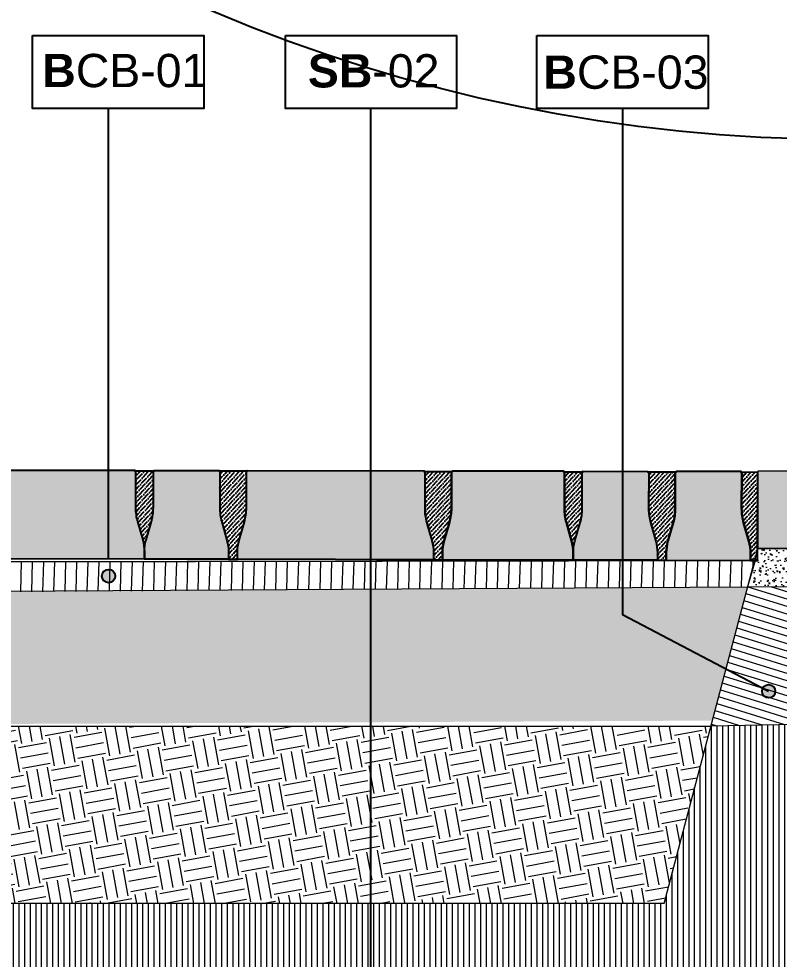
# Model space of a CAD drawing. Header units: metres. Extents: x -325 to 301, y -147 to 149.
# Drawn here: x 67.203 to 68.061, y 74.22 to 75.28 of the extents above; entities that cross this region are included whole.
import ezdxf

# ---------------------------------------------------------------- set-up
doc = ezdxf.new("R2010")
doc.units = ezdxf.units.M
doc.layers.add('-aux', color=50, linetype='Continuous', plot=False)
doc.layers.add('-AUX-QAD', color=5, linetype='Continuous', plot=False)
for name, color, linetype, true_color in [('0-TX-1_25', 7, 'Continuous', 0x3f4f7f), ('3-TR-paviment fort', 7, 'Continuous', 0xd1d1d1), ('EIT_3 TR sorra', 7, 'Continuous', 0xd8ceb0)]:
    doc.layers.add(name, color=color, linetype=linetype, true_color=true_color)
for name, color, linetype, lineweight, true_color in [('03-TR-Paviment_05_Open Joint Precast Pavements', 7, 'Continuous', 5, 0xb3b3b3), ('3-TR D formigó', 7, 'Continuous', 5, 0x666666), ('3-TR sorra granitica', 7, 'Continuous', 0, 0xf2dac9), ('3-TR tot_u', 7, 'Continuous', 5, 0x787878)]:
    doc.layers.add(name, color=color, linetype=linetype, lineweight=lineweight, true_color=true_color)
for name, color, linetype, lineweight in [('1-CM', 7, 'Continuous', 0), ('3-TR Seleccionat', 44, 'Continuous', 0), ('3-TR Tot-u', 37, 'Continuous', 0)]:
    doc.layers.add(name, color=color, linetype=linetype, lineweight=lineweight)
for name, color, linetype in [('1-L- kodolé', 7, 'Continuous'), ('A-KEYPLAN_HATCH', 7, 'Continuous'), ('A_TEXT_2', 7, 'Continuous')]:
    doc.layers.add(name, color=color, linetype=linetype)
doc.styles.get("Standard").update_dxf_attribs({"font": 'arial.ttf'})
pattern_1 = [(47.08631675725205, (44.44305555482329, -26.31216009327197), (0.001567263753126339, 0.00669846715915207), [0.008532812500000079, -0.001706562500000016, 0, -0.001706562500000016])]

# ---------------------------------------------------------------- blocks, each defined once
blk = doc.blocks.new('hatch keyplan 2')
at = {"layer": 'A-KEYPLAN_HATCH'}
blk.add_lwpolyline([(0, 0.005476596624248486), (0.012874798693294, 0.005476596623793739), (0.012874798693294, -2.273736754432321e-13), (0, 0)], close=True, dxfattribs=at)
blk = doc.blocks.new('hatch keyplan')
at = {"layer": 'A-KEYPLAN_HATCH'}
blk.add_blockref('hatch keyplan 2', (1.430579833341536, 0.8521467901477053), dxfattribs=at)
blk = doc.blocks.new('SB-02')
at = {"layer": 'A-KEYPLAN_HATCH'}
blk.add_blockref('hatch keyplan', (-1.430579833341138, -0.8521467901475916), dxfattribs=at)
at = {"layer": 'A_TEXT_2', "insert": (-0.0007977306930945227, 0.004083503112326525), "char_height": 0.0025, "attachment_point": 1}
blk.add_mtext_dynamic_manual_height_columns('\\pi0.00249;{\\fArial|b1|i0|c0|p34;SB}-02', width=0.01456192034901793, gutter_width=0.015, heights=[0], dxfattribs=at)
blk = doc.blocks.new('B-CB01')
at = {"layer": 'A-KEYPLAN_HATCH'}
blk.add_blockref('hatch keyplan', (-1.430579833341536, -0.8521467901477052), dxfattribs=at)
at = {"layer": 'A_TEXT_2', "insert": (-0.0007977308478921419, 0.004105509799023688), "char_height": 0.0025, "attachment_point": 1}
blk.add_mtext_dynamic_manual_height_columns('\\pi0.00152;{\\fArial|b1|i0|c0|p34;B}CB-01', width=0.01456192034901793, gutter_width=0.015, heights=[0], dxfattribs=at)
blk = doc.blocks.new('POINT')
at = {"layer": '0-TX-1_25'}
h = blk.add_hatch(dxfattribs=at)
h.set_pattern_fill('ANGLE', color=256)
h.set_pattern_definition([(0, (-83.74681484067048, -12.72584030761209), (0, 6.985), [5.08, -1.905]), (90, (-83.74681484067048, -12.72584030761209), (-6.985, 4.277078946022131e-16), [5.08, -1.905])])
edge = h.paths.add_edge_path()
edge.add_arc((0, 0), 0.0075, 0, 360)
h = blk.add_hatch(color=256, dxfattribs=at)
h.dxf.hatch_style = 1
edge = h.paths.add_edge_path()
edge.add_arc((0, 0), 0.0075, 0, 360)
blk.add_circle((0, 0), 0.0075, dxfattribs=at)
blk = doc.blocks.new('B-CB03')
at = {"layer": 'A-KEYPLAN_HATCH'}
blk.add_blockref('hatch keyplan', (-1.430579833438594, -0.8521467901477053), dxfattribs=at)
at = {"layer": 'A_TEXT_2', "insert": (-0.0007977309449526127, 0.00398371515799123), "char_height": 0.0025, "attachment_point": 1}
blk.add_mtext_dynamic_manual_height_columns('\\pi0.00128;{\\fArial|b1|i0|c0|p34;B}CB-03', width=0.01456192034901793, gutter_width=0.015, heights=[0], dxfattribs=at)

msp = doc.modelspace()

# ---------------------------------------------------------------- hatches: boundary and pattern name
at = {"layer": '03-TR-Paviment_05_Open Joint Precast Pavements'}
h = msp.add_hatch(color=256, dxfattribs=at)
h.dxf.hatch_style = 1
edge = h.paths.add_edge_path()
edge.add_line((67.17730031469448, 74.67144920229572), (67.17731811699379, 74.6796449617819))
edge.add_arc((67.22573556204948, 74.67953979876093), 0.04841755926295548, 163.8765342453197, 179.8755533717095, ccw=False)
edge.add_line((67.17922248336488, 74.69298574819791), (67.18521415795607, 74.71371251783822))
edge.add_arc((67.13031732125845, 74.72958203842315), 0.05714459172135983, 343.8765307421583, 359.8755498684399)
edge.add_line((67.18746177817964, 74.72945791677883), (67.18755110576194, 74.7705830940285))
edge.add_line((67.18755110576194, 74.7705830940285), (67.18834830902132, 74.77058136290604))
edge.add_line((67.18834830902132, 74.77058136290604), (67.188350142416, 74.77142543672507))
edge.add_line((67.188350142416, 74.77142543672507), (67.33417566968888, 74.77110869361775))
edge.add_line((67.33417566968888, 74.77110869361775), (67.33417383535685, 74.77026461700677))
edge.add_line((67.33417383535685, 74.77026461700677), (67.33497103909099, 74.77026289007425))
edge.add_line((67.33497103909099, 74.77026289007425), (67.33488171150161, 74.72913770956497))
edge.add_arc((67.39202616534406, 74.72901358883672), 0.05714458864063664, 179.8755507802308, 195.8745699065123)
edge.add_line((67.33706091081991, 74.71338269615578), (67.3429624880134, 74.69263008878137))
edge.add_arc((67.29639144426284, 74.67938632299062), 0.0484175531015024, -0.12444982783301839, 15.874569298557617, ccw=False)
edge.add_line((67.34480888315122, 74.67928115727928), (67.3447910817873, 74.67108539965372))
edge.add_line((67.3447910817873, 74.67108539965372), (67.17730031469448, 74.67144920229572))
h = msp.add_hatch(color=256, dxfattribs=at)
h.dxf.hatch_style = 1
edge = h.paths.add_edge_path()
edge.add_line((67.3447910817873, 74.67108539965372), (67.34480888222292, 74.6792811586783))
edge.add_arc((67.39322633128087, 74.67917599114384), 0.0484175632750094, 163.8765289145139, 179.8755480409013, ccw=False)
edge.add_line((67.34671324999304, 74.69262194602258), (67.35270492504988, 74.71334871566188))
edge.add_arc((67.29780809308465, 74.72921823388127), 0.05714458651817764, 343.8765317029591, 359.8755508292398)
edge.add_line((67.35495254480476, 74.72909411320651), (67.35504187238708, 74.77021929045618))
edge.add_line((67.35504187238708, 74.77021929045618), (67.35583907564747, 74.77021755979939))
edge.add_line((67.35583907564747, 74.77021755979939), (67.35584090811082, 74.77106163362043))
edge.add_line((67.35584090811082, 74.77106163362043), (67.42913853011396, 74.77090242589134))
edge.add_line((67.42913853011396, 74.77090242589134), (67.42913669671425, 74.770058349744))
edge.add_line((67.42913669671425, 74.770058349744), (67.42993390091405, 74.77005662281044))
edge.add_line((67.42993390091405, 74.77005662281044), (67.42984457285903, 74.72893144230217))
edge.add_arc((67.48698902622858, 74.72880731826137), 0.05714458817493825, 179.8755474578943, 195.874566584177)
edge.add_line((67.43202377124601, 74.71317642889501), (67.43792534890616, 74.69242382198524))
edge.add_arc((67.39135430681299, 74.6791800564237), 0.04841755144463129, -0.1244495522449256, 15.874569574143209, ccw=False)
edge.add_line((67.439771744045, 74.67907489094884), (67.43975394128104, 74.67087913192933))
edge.add_line((67.43975394128104, 74.67087913192933), (67.3447910817873, 74.67108539965372))
h = msp.add_hatch(color=256, dxfattribs=at)
h.dxf.hatch_style = 1
edge = h.paths.add_edge_path()
edge.add_line((67.44975391933062, 74.6708574111912), (67.44977172023295, 74.67905317068042))
edge.add_arc((67.49818916408978, 74.67894800411561), 0.04841755807179952, 163.8765300485912, 179.8755491749814, ccw=False)
edge.add_line((67.45167608753435, 74.69239395662873), (67.45766776212555, 74.71312072626903))
edge.add_arc((67.40277092400798, 74.72899024874665), 0.05714459361107404, 343.8765293144697, 359.8755484407535)
edge.add_line((67.4599153828158, 74.72886612567432), (67.46000470993243, 74.76999130292499))
edge.add_line((67.46000470993243, 74.76999130292499), (67.46080191319082, 74.76998957133686))
edge.add_line((67.46080191319082, 74.76998957133686), (67.46080374658548, 74.77083364515589))
edge.add_line((67.46080374658548, 74.77083364515589), (67.66037472511714, 74.7704001622394))
edge.add_line((67.66037472511714, 74.7704001622394), (67.66037289171943, 74.76955608702339))
edge.add_line((67.66037289171943, 74.76955608702339), (67.66117009545158, 74.76955435915954))
edge.add_line((67.66117009545158, 74.76955435915954), (67.66108076786423, 74.72842917958158))
edge.add_arc((67.71822522430998, 74.72830505341162), 0.05714459125573691, 179.8755453297959, 195.874564456076)
edge.add_line((67.66325996578352, 74.7126741652441), (67.66916154344368, 74.69192155833436))
edge.add_arc((67.62259049969313, 74.67867779254357), 0.04841755310150039, -0.12444982778248459, 15.874569298610709, ccw=False)
edge.add_line((67.67100793858151, 74.67857262683226), (67.67099013674888, 74.67037686781073))
edge.add_line((67.67099013674888, 74.67037686781073), (67.44975391933062, 74.6708574111912))
h = msp.add_hatch(color=256, dxfattribs=at)
h.dxf.hatch_style = 1
edge = h.paths.add_edge_path()
edge.add_line((67.82855180671837, 74.67003462961958), (67.82856960855199, 74.6782303891068))
edge.add_arc((67.78015216942728, 74.6783355531618), 0.04841755333422991, 359.8755521328367, 375.874571259227)
edge.add_line((67.8267232129485, 74.69157932060988), (67.82082163574694, 74.71233192425898))
edge.add_arc((67.87578689593076, 74.7279628126558), 0.05714459291262091, 179.8755450963951, 195.8745642226774, ccw=False)
edge.add_line((67.81864243782864, 74.72808693906215), (67.8187317658756, 74.76921211584514))
edge.add_line((67.8187317658756, 74.76921211584514), (67.81793456028993, 74.76921384790398))
edge.add_line((67.81793456028993, 74.76921384790398), (67.81793639415328, 74.77005792311897))
edge.add_line((67.81793639415328, 74.77005792311897), (67.69211081926134, 74.77033122801775))
edge.add_line((67.69211081926134, 74.77033122801775), (67.69210898725659, 74.76948715093607))
edge.add_line((67.69210898725659, 74.76948715093607), (67.691311783077, 74.76948888718283))
edge.add_line((67.691311783077, 74.76948888718283), (67.69122245595531, 74.72836370760383))
edge.add_arc((67.6340780018902, 74.72848783302123), 0.05714458887347704, 343.87652695288097, 359.87554607916474, ccw=False)
edge.add_line((67.68897483480242, 74.71261830959656), (67.68298316160114, 74.69189153669362))
edge.add_arc((67.72949623602752, 74.67844558110443), 0.04841755688073997, 163.8765258519806, 179.8755449783711)
edge.add_line((67.68107879336944, 74.67855075121297), (67.68106099200145, 74.67035499172476))
edge.add_line((67.68106099200145, 74.67035499172476), (67.82855180671837, 74.67003462961958))
h = msp.add_hatch(color=256, dxfattribs=at)
h.dxf.hatch_style = 1
edge = h.paths.add_edge_path()
edge.add_line((67.82855180671532, 74.67003462822261), (67.82856960855199, 74.6782303891068))
edge.add_arc((67.87698705406612, 74.67812522277114), 0.04841755972859618, 163.8765303240189, 179.8755494504094, ccw=False)
edge.add_line((67.83047397585443, 74.69157117552078), (67.83646564951225, 74.71229794423178))
edge.add_arc((67.78156881281454, 74.7281674648168), 0.05714459172146937, 343.8765307420862, 359.8755498683689)
edge.add_line((67.83871326973585, 74.72804334317242), (67.8388025977848, 74.76916852088672))
edge.add_line((67.8388025977848, 74.76916852088672), (67.83959980057753, 74.7691667892996))
edge.add_line((67.83959980057753, 74.7691667892996), (67.83960163443786, 74.77001086311762))
edge.add_line((67.83960163443786, 74.77001086311762), (67.9128992555107, 74.7698516558562))
edge.add_line((67.9128992555107, 74.7698516558562), (67.91289742211299, 74.76900758064019))
edge.add_line((67.91289742211299, 74.76900758064019), (67.91369462537745, 74.76900585184602))
edge.add_line((67.91369462537745, 74.76900585184602), (67.9136052987204, 74.72788067180038))
edge.add_arc((67.97074974901393, 74.72775654988868), 0.05714458509429615, 179.8755495859221, 195.8745687122041)
edge.add_line((67.91578449757506, 74.7121256593235), (67.92168607523521, 74.69137305241375))
edge.add_arc((67.87511502982747, 74.67812928639373), 0.04841755475820158, -0.1244501032701919, 15.874569023117374, ccw=False)
edge.add_line((67.92353247037204, 74.67802412044603), (67.92351466760809, 74.6698283614265))
edge.add_line((67.92351466760809, 74.6698283614265), (67.82855180671532, 74.67003462822261))
h = msp.add_hatch(color=256, dxfattribs=at)
h.dxf.hatch_style = 1
edge = h.paths.add_edge_path()
edge.add_line((68.02847750515343, 74.6696003738953), (68.02849530745881, 74.67779613617544))
edge.add_arc((67.98007786549435, 74.6779013040159), 0.04841755618220056, 359.8755476605558, 375.8745667869454)
edge.add_line((68.02664891278867, 74.69114506860784), (68.02074733418708, 74.71189767086301))
edge.add_arc((68.07571259036857, 74.72752856377315), 0.05714459029746376, 179.87555054673, 195.8745696730118, ccw=False)
edge.add_line((68.0185681348698, 74.72765268473788), (68.01865746198642, 74.76877786198854))
edge.add_line((68.01865746198642, 74.76877786198854), (68.01786025779876, 74.76877959451001))
edge.add_line((68.01786025779876, 74.76877959451001), (68.01786209212673, 74.76962366925834))
edge.add_line((68.01786209212673, 74.76962366925834), (67.94456446965694, 74.76978287652278))
edge.add_line((67.94456446965694, 74.76978287652278), (67.94456263811985, 74.76893880037142))
edge.add_line((67.94456263811985, 74.76893880037142), (67.9437654344039, 74.76894053568583))
edge.add_line((67.9437654344039, 74.76894053568583), (67.94367610774685, 74.72781535564017))
edge.add_arc((67.88653165391098, 74.7279394794003), 0.05714458864064251, 343.87652861403444, 359.87554774031616, ccw=False)
edge.add_line((67.94142848705962, 74.7120699576319), (67.93543681246238, 74.69134318519762))
edge.add_arc((67.9819498880708, 74.67789723788975), 0.04841755571649954, 163.8765356548112, 179.8755547812011)
edge.add_line((67.93353244655897, 74.67800239971194), (67.93351464472634, 74.6698066406904))
edge.add_line((67.93351464472634, 74.6698066406904), (68.02847750515343, 74.6696003738953))
at = {"layer": '3-TR D formigó'}
h = msp.add_hatch(dxfattribs=at)
h.set_pattern_fill('_USER', color=256, scale=0.007999999999999998, angle=47.25962936686291, pattern_type=0)
h.set_pattern_definition([(342.8061000028131, (135.3002659846211, 74.68285626137622), (0.002364850756240115, 0.007642478714442754), [])])
h.paths.add_polyline_path([(68.34797586515299, 74.64011874366498), (68.02530650490708, 74.639811238945), (67.98384060807497, 74.48291283540196), (68.387404997052, 74.49087273155195)])
at = {"layer": '3-TR Seleccionat'}
h = msp.add_hatch(dxfattribs=at)
h.set_pattern_fill('ANSI31', color=256, scale=0.002, angle=225, style=0)
h.set_pattern_definition([(270, (441144.3122524929, -650762.1963149854), (-0.00635, -1.734723475976807e-18), [])])
h.paths.add_polyline_path([(66.77126353608502, 73.80089109693135), (69.65128148649208, 73.80089109693135), (69.64729709449479, 74.51591160538051), (67.98381335999352, 74.48276254746567), (67.9309457153988, 74.28287826444087), (66.77104389136232, 74.28269663085862)])
at = {"layer": '3-TR sorra granitica'}
h = msp.add_hatch(dxfattribs=at)
h.set_pattern_fill('LINE', color=256, scale=0.09999999999999998, angle=52.72158337429795, style=0)
h.set_pattern_definition([(88.36805561304612, (96.4505889347569, 282.1001281411966), (-0.01249492990494964, 0.0003559868963814099), [])])
h.paths.add_polyline_path([(66.77103777576338, 74.66702289216971), (66.77103777576338, 74.63121404751988), (68.02524432396473, 74.6395936531195), (68.03382628930952, 74.66962397983391)])
at = {"layer": '3-TR Tot-u'}
h = msp.add_hatch(dxfattribs=at)
h.set_pattern_fill('EARTH', color=256, scale=0.005, angle=-79.67847873881027)
h.set_pattern_definition([(280.3215212611898, (-0.9619544787788437, 20.64328232323838), (0.03692491896528266, -0.02554751180462218), [0.03175, -0.03175]), (280.3215212611898, (-0.9502408980094881, 20.64541558708101), (0.03692491896528266, -0.02554751180462218), [0.03175, -0.03175]), (280.3215212611898, (-0.9385273172401334, 20.64754885092363), (0.03692491896528266, -0.02554751180462218), [0.03175, -0.03175]), (10.32152126118974, (-0.9339117023694623, 20.64435541194806), (0.02554751180462218, 0.03692491896528266), [0.03175, -0.03175]), (10.32152126118974, (-0.9317784385268464, 20.6326418311787), (0.02554751180462218, 0.03692491896528266), [0.03175, -0.03175]), (10.32152126118974, (-0.9296451746842163, 20.62092825040934), (0.02554751180462218, 0.03692491896528266), [0.03175, -0.03175])])
h.paths.add_polyline_path([(67.93096080804447, 74.28269663006165), (67.98381599217826, 74.48276254760893), (66.77103777576338, 74.48269662998314), (66.77104389136232, 74.28269663085862)])
at = {"layer": '3-TR tot_u'}
h = msp.add_hatch(dxfattribs=at)
h.set_pattern_fill('AR-CONC', color=256, scale=9e-05, angle=90.26641431039367)
h.set_pattern_definition([(140.2664143103937, (4.250728919184326, -8.068931520230194), (0.001358261347982061, 0.01640311316296629), [0.0017145, -0.0188595]), (85.26641431039367, (4.250728919184326, -8.068931520230194), (-0.01718018148039424, -0.003251827319955159), [0.0013716, -0.0150876525753]), (190.7178590103937, (4.250842107323853, -8.067564598522221), (-0.01582191943130427, 0.01315128580300938), [0.001457100792, -0.016028122014]), (136.4506143103937, (4.246156968609166, -8.068952779070694), (0.003670327151181657, 0.02441444385953116), [0.00257175, -0.02828925]), (186.9019719203937, (4.24646282675403, -8.066918243900506), (-0.02236745963156911, 0.02126259792724011), [0.0021856520826, -0.0240422047344]), (81.45056548039366, (4.246156968609166, -8.068952779070694), (-0.02236745963047776, 0.02126259792845786), [0.0020573970363, -0.0226313758728]), (111.2664143103937, (4.247289326832706, -8.066661489072988), (0.009140320580882877, 0.01368794375791834), [0.0017145, -0.0188595]), (56.2664143103937, (4.247289326832706, -8.066661489072988), (-0.01660260073058194, 0.005485043237329697), [0.0013716, -0.0150876]), (161.7178593103937, (4.248051020219046, -8.06552082709366), (-0.007462280235117282, 0.01917298696442482), [0.001457100791999999, -0.01602809438399998]), (127.7664143103937, (4.250728919184326, -8.068931520230194), (-0.007611163754578943, 0.0002425866008496274), [0, -0.01490472, 0, -0.0153162, 0, -0.01514475]), (97.76641431039367, (4.250728919184326, -8.068931520230194), (-0.009044117031634472, 0.005971780936707849), [0, -0.00873252, 0, -0.01456182, 0, -0.005772150000000001]), (57.76641431039366, (4.250752622791483, -8.074029245121498), (0.0004588392826058817, 0.01220541901602734), [0, -0.005715, 0, -0.0178308, 0, -0.0236601]), (47.76641431039366, (4.250763252211732, -8.076315220409077), (-0.002350348719380294, 0.0133208416991804), [0, -0.0074295, 0, -0.01184148, 0, -0.0168021])])
h.paths.add_polyline_path([(68.35253808090863, 74.64011874366498), (68.33668180518191, 74.68289147669532), (68.03667653750651, 74.68286869473023), (68.02717319498132, 74.64634322906052), (68.02530650490708, 74.639811238945)])
h = msp.add_hatch(dxfattribs=at)
h.set_pattern_fill('AR-CONC', color=256, scale=0.0002499999999999997, angle=92.9928143935928)
h.set_pattern_definition([(142.9928143935928, (269989.1826218755, -738418.9991489024), (0.00160133854976033, 0.04569209416202706), [0.004762499999999995, -0.05238749999999995]), (87.99281439359284, (269989.1826218755, -738418.9991489024), (-0.04723904418761809, -0.01129264178091974), [0.003809999999999996, -0.04191014604249996]), (193.4442590935928, (269989.1827553202, -738418.9953412401), (-0.04563770368725484, 0.03439945236275431), [0.004047502199999992, -0.04452256114999992]), (139.1770143935928, (269989.1699391972, -738418.9998119784), (0.00695793884922797, 0.0682260934048176), [0.007143749999999992, -0.07858124999999991]), (189.6283720035927, (269989.1705190189, -738418.994126476), (-0.06487092434638955, 0.05604051034146583), [0.006071255784999993, -0.06678390203999993]), (84.17696556359282, (269989.1699391972, -738418.9998119784), (-0.06487092434352237, 0.05604051034498883), [0.005714991767499994, -0.06286493297999993]), (113.9928143935928, (269989.1727783288, -738418.9933048702), (0.02355245547627941, 0.03918673552424966), [0.004762499999999994, -0.05238749999999994]), (58.99281439359278, (269989.1727783288, -738418.9933048702), (-0.04679086962607495, 0.01302528763197387), [0.003809999999999996, -0.04190999999999995]), (164.4442593935928, (269989.1747410334, -738418.9900393089), (-0.02323841438272714, 0.05221202305941412), [0.004047502199999996, -0.04452248439999995]), (130.4928143935928, (269989.1826218755, -738418.9991489024), (-0.02115024290892982, -0.0003325720948346777), [0, -0.04140199999999996, 0, -0.04254499999999996, 0, -0.04206874999999995]), (100.4928143935928, (269989.1826218755, -738418.9991489024), (-0.02588315998721204, 0.01537450676871891), [0, -0.02425699999999997, 0, -0.04044949999999996, 0, -0.01603374999999999]), (60.4928143935928, (269989.1833612054, -738419.0132900887), (-0.0003395878614522781, 0.03392619092123889), [0, -0.01587499999999998, 0, -0.04952999999999995, 0, -0.06572249999999992]), (50.49281439359279, (269989.1836927434, -738419.019631428), (-0.008281435526141462, 0.03664990282591291), [0, -0.02063749999999996, 0, -0.03289299999999993, 0, -0.04667249999999992])])
h.paths.add_polyline_path([(67.98545202820705, 74.48895522396806), (68.02529729602965, 74.63977638176904), (66.77103777576338, 74.63269662998314), (66.77103777576338, 74.48316847024239)])
at = {"layer": '3-TR-paviment fort'}
h = msp.add_hatch(color=256, dxfattribs=at)
h.dxf.hatch_style = 1
h.paths.add_polyline_path([(68.03668180468878, 74.77011855805586), (68.03668180468875, 74.6828686953791), (68.33668216616816, 74.68290565242366), (68.3366818046888, 74.77011855805586)])
at = {"layer": 'EIT_3 TR sorra'}
h = msp.add_hatch(dxfattribs=at)
h.set_pattern_fill('ANSI36', color=256, scale=0.00107500000000001, angle=2.086316757252052, style=0, double=1)
h.set_pattern_definition(pattern_1)
edge = h.paths.add_edge_path()
edge.add_line((67.34479107092966, 74.67108190162146), (67.34480887462493, 74.67927766063895))
edge.add_arc((67.39322631682532, 74.67917249384479), 0.04841755641585595, 163.8765297732082, 179.8755488993202, ccw=False)
edge.add_line((67.34671324192533, 74.6926184461216), (67.35270491512762, 74.71334521949024))
edge.add_arc((67.29780808103301, 74.72921473463353), 0.05714458770954547, 343.8765352587883, 359.8755543850081)
edge.add_line((67.35495253395219, 74.72909061750256), (67.35504182061395, 74.77021929056858))
edge.add_line((67.35504182061395, 74.77021929056858), (67.33497103909099, 74.77026289007425))
edge.add_line((67.33497103909099, 74.77026289007425), (67.33488170390359, 74.72913421152562))
edge.add_arc((67.39202615774599, 74.72901009079735), 0.05714458864057986, 179.8755507802022, 195.8745699065142)
edge.add_line((67.3370609032219, 74.71337919811641), (67.34296247995479, 74.69262659307134))
edge.add_arc((67.2963914399768, 74.67938282442445), 0.04841755025405461, -0.12444535555027869, 15.874573770664824, ccw=False)
edge.add_line((67.34480887602595, 74.67927766249856), (67.34479107232359, 74.67108190022145))
h = msp.add_hatch(dxfattribs=at)
h.set_pattern_fill('ANSI36', color=256, scale=0.00107500000000001, angle=2.086316757252052, style=0, double=1)
h.set_pattern_definition(pattern_1)
edge = h.paths.add_edge_path()
edge.add_line((67.43975393461434, 74.67087563388796), (67.44975390893865, 74.67085391315793))
edge.add_line((67.44975390893865, 74.67085391315793), (67.44977171216826, 74.67904967217643))
edge.add_arc((67.49818915225283, 74.67894450846755), 0.04841755429334805, 163.8765334187765, 179.8755525448897, ccw=False)
edge.add_line((67.45167607853634, 74.69239045719543), (67.45766775267094, 74.71311723102771))
edge.add_arc((67.40277092070545, 74.72898674924718), 0.0571445865184607, 343.8765317029522, 359.8755508291692)
edge.add_line((67.45991537242584, 74.72886262857236), (67.46000470713825, 74.76999130293106))
edge.add_line((67.46000470713825, 74.76999130293106), (67.42993390091405, 74.77005662281044))
edge.add_line((67.42993390091405, 74.77005662281044), (67.42984456572665, 74.72892794426183))
edge.add_arc((67.48698902240871, 74.72880381974817), 0.05714459148845095, 179.8755469909923, 195.8745661173051)
edge.add_line((67.43202376411162, 74.71317292992333), (67.43792534130915, 74.69242032441159))
edge.add_arc((67.39135430418719, 74.67917655953768), 0.04841754647491625, -0.12444872562940645, 15.874570400580296, ccw=False)
edge.add_line((67.43977173645102, 74.67907139477214), (67.43975393461434, 74.67087563388796))
edge.add_line((67.43975393461434, 74.67087563388796), (67.44975390893865, 74.67085391315793))
h = msp.add_hatch(dxfattribs=at)
h.set_pattern_fill('ANSI36', color=256, scale=0.00107500000000001, angle=2.086316757252052, style=0, double=1)
h.set_pattern_definition(pattern_1)
edge = h.paths.add_edge_path()
edge.add_line((67.67106100777005, 74.67037322326806), (67.68106098302668, 74.67035150300165))
edge.add_line((67.68106098302668, 74.67035150300165), (67.68107878532396, 74.67854726155653))
edge.add_arc((67.72949622420984, 74.6784420943039), 0.04841755310234827, 163.876529222152, 179.8755483482625, ccw=False)
edge.add_line((67.68298315262234, 74.69188804610788), (67.68897482675796, 74.71261482040578))
edge.add_arc((67.63407799455595, 74.72848433696899), 0.05714458628571175, 343.8765333641295, 359.8755524903494)
edge.add_line((67.69122244604719, 74.72836021795146), (67.691311783077, 74.76948888718283))
edge.add_line((67.691311783077, 74.76948888718283), (67.66124090131585, 74.76955420569452))
edge.add_line((67.66124090131585, 74.76955420569452), (67.66115163934802, 74.72842553364093))
edge.add_arc((67.71829609484669, 74.72830141267619), 0.05714459029736468, 179.8755505467155, 195.8745696730253)
edge.add_line((67.6633308386653, 74.71267051976606), (67.66923241539516, 74.69191791332399))
edge.add_arc((67.62266137518789, 74.67867414633433), 0.0484175500212832, -0.12444731608570692, 15.874571810131613, ccw=False)
edge.add_line((67.67107881100067, 74.67856898275221), (67.67106100777005, 74.67037322326806))
edge.add_line((67.67106100777005, 74.67037322326806), (67.68106098302668, 74.67035150300165))
h = msp.add_hatch(dxfattribs=at)
h.set_pattern_fill('ANSI36', color=256, scale=0.00107500000000001, angle=2.086316757252052, style=0, double=1)
h.set_pattern_definition(pattern_1)
edge = h.paths.add_edge_path()
edge.add_line((67.8285517977264, 74.67003113298027), (67.82856960049035, 74.67822689199977))
edge.add_arc((67.87698703868855, 74.67812172971898), 0.0484175524038734, 163.8765351038834, 179.8755542299948, ccw=False)
edge.add_line((67.83047396639175, 74.69156767655416), (67.83646564005868, 74.71229444945611))
edge.add_arc((67.7815688050171, 74.72816396980468), 0.05714459006481423, 343.8765305087022, 359.8755496349186)
edge.add_line((67.83871326028125, 74.72803984793106), (67.83880259431669, 74.76916852089424))
edge.add_line((67.83880259431669, 74.76916852089424), (67.81873178850329, 74.76921211579597))
edge.add_line((67.81873178850329, 74.76921211579597), (67.81864242976903, 74.72808344288644))
edge.add_arc((67.8757868881073, 74.72795931813633), 0.05714459314517892, 179.8755467575199, 195.8745658838319)
edge.add_line((67.82082162815297, 74.7123284280823), (67.8267232062798, 74.69157582163722))
edge.add_arc((67.78015217058584, 74.67833205864983), 0.0484175445853462, -0.12445041071117657, 15.874568715503074, ccw=False)
edge.add_line((67.82856960095701, 74.67822689246442), (67.82855179819104, 74.6700311325136))
h = msp.add_hatch(dxfattribs=at)
h.set_pattern_fill('ANSI36', color=256, scale=0.00107500000000001, angle=2.086316757252052, style=0, double=1)
h.set_pattern_definition(pattern_1)
edge = h.paths.add_edge_path()
edge.add_line((67.9235146590757, 74.6698248619922), (67.93351463339798, 74.66980314033086))
edge.add_line((67.93351463339798, 74.66980314033086), (67.93353243662962, 74.67799890028067))
edge.add_arc((67.98194987837152, 74.67789373680102), 0.04841755595017296, 163.8765336943035, 179.8755528204186, ccw=False)
edge.add_line((67.93543680299871, 74.69133968576534), (67.94142847619796, 74.71206645773698))
edge.add_arc((67.8865316411563, 74.72793597808558), 0.05714459006490404, 343.8765305086986, 359.8755496349189)
edge.add_line((67.94367609642053, 74.72781185621196), (67.9437654344039, 74.76894053568583))
edge.add_line((67.9437654344039, 74.76894053568583), (67.91369462537745, 74.76900585184602))
edge.add_line((67.91369462537745, 74.76900585184602), (67.91360528972035, 74.72787717143576))
edge.add_arc((67.97074974829515, 74.7277530483419), 0.05714459337810629, 179.8755484186597, 195.8745675449711)
edge.add_line((67.91578448856995, 74.71212215663058), (67.92168606623517, 74.69136955204915))
edge.add_arc((67.8751150257987, 74.67812578671678), 0.0484175497884143, -0.1244492766551275, 15.874569849561112, ccw=False)
edge.add_line((67.92353246137502, 74.6780206214784), (67.9235146590757, 74.6698248619922))
edge.add_line((67.9235146590757, 74.6698248619922), (67.93351463339798, 74.66980314033086))
h = msp.add_hatch(dxfattribs=at)
h.set_pattern_fill('ANSI36', color=256, scale=0.00107500000000001, angle=2.086316757252052, style=0, double=1)
h.set_pattern_definition(pattern_1)
edge = h.paths.add_edge_path()
edge.add_line((68.02847749755138, 74.66959687399333), (68.03644177782539, 74.66957957541638))
edge.add_line((68.03644177782539, 74.66957957541638), (68.03668180468878, 74.76900585184603))
edge.add_line((68.03668180468878, 74.76900585184603), (68.01865751096555, 74.76877786188209))
edge.add_line((68.01865751096555, 74.76877786188209), (68.01856812819702, 74.72764918390253))
edge.add_arc((68.07571257872686, 74.7275250636471), 0.05714458532701042, 179.8755512470759, 195.8745703733883)
edge.add_line((68.02074732751734, 74.71189417142465), (68.02664890517852, 74.69114156498058))
edge.add_arc((67.98007786639923, 74.67789779987743), 0.04841754813174434, -0.12444900115042401, 15.87457012506161, ccw=False)
edge.add_line((68.02849530031938, 74.67779263487546), (68.02847749755138, 74.66959687399333))
edge.add_line((68.02847749755138, 74.66959687399333), (68.03644177782539, 74.66957957541638))

# ---------------------------------------------------------------- linework, layer by layer
at = {"layer": '-aux'}
for points in [[(67.34479107232359, 74.67108190022145), (67.34479107092966, 74.67108190162146), (67.34480887462493, 74.67927766063895, -0.06992251114754273), (67.34671324192533, 74.6926184461216), (67.35270491512762, 74.71334521949024, 0.06992251114800961), (67.35495253395219, 74.72909061750256), (67.35504182061395, 74.77021929056858), (67.33497103909099, 74.77026289007425), (67.33488170390359, 74.72913421152562, 0.0699225111484148), (67.3370609032219, 74.71337919811641), (67.34296247995479, 74.69262659307134, -0.06992251114798485), (67.34480887602595, 74.67927766249856), (67.34479107232359, 74.67108190022145), (67.34479107092966, 74.67108190162146)], [(67.43975393461434, 74.67087563388796), (67.44975390893865, 74.67085391315793), (67.44977171216826, 74.67904967217643, -0.06992251114754273), (67.45167607853634, 74.69239045719543), (67.45766775267094, 74.71311723102771, 0.06992251114800961), (67.45991537242584, 74.72886262857236), (67.46000470713825, 74.76999130293106), (67.42993390091405, 74.77005662281044), (67.42984456572665, 74.72892794426183, 0.0699225111484148), (67.43202376411162, 74.71317292992333), (67.43792534130915, 74.69242032441159, -0.06992251114798485), (67.43977173645102, 74.67907139477214), (67.43975393461434, 74.67087563388796), (67.44975390893865, 74.67085391315793)], [(67.67106100777005, 74.67037322326806), (67.68106098302668, 74.67035150300165), (67.68107878532396, 74.67854726155653, -0.06992251114754273), (67.68298315262234, 74.69188804610788), (67.68897482675796, 74.71261482040578, 0.06992251114800961), (67.69122244604719, 74.72836021795146), (67.691311783077, 74.76948888718283), (67.66124090131585, 74.76955420569452), (67.66115163934802, 74.72842553364093, 0.0699225111484148), (67.6633308386653, 74.71267051976606), (67.66923241539516, 74.69191791332399, -0.06992251114798485), (67.67107881100067, 74.67856898275221), (67.67106100777005, 74.67037322326806), (67.68106098302668, 74.67035150300165)], [(67.82855179819104, 74.6700311325136), (67.8285517977264, 74.67003113298027), (67.82856960049035, 74.67822689199977, -0.06992251114754273), (67.83047396639175, 74.69156767655416), (67.83646564005868, 74.71229444945611, 0.06992251114800961), (67.83871326028125, 74.72803984793106), (67.83880259431669, 74.76916852089424), (67.81873178850329, 74.76921211579597), (67.81864242976903, 74.72808344288644, 0.0699225111484148), (67.82082162815297, 74.7123284280823), (67.8267232062798, 74.69157582163722, -0.06992251114798485), (67.82856960095701, 74.67822689246442), (67.82855179819104, 74.6700311325136), (67.8285517977264, 74.67003113298027)], [(67.9235146590757, 74.6698248619922), (67.93351463339798, 74.66980314033086), (67.93353243662962, 74.67799890028067, -0.06992251114754273), (67.93543680299871, 74.69133968576534), (67.94142847619796, 74.71206645773698, 0.06992251114800961), (67.94367609642053, 74.72781185621196), (67.9437654344039, 74.76894053568583), (67.91369462537745, 74.76900585184602), (67.91360528972035, 74.72787717143576, 0.0699225111484148), (67.91578448856995, 74.71212215663058), (67.92168606623517, 74.69136955204915, -0.06992251114798485), (67.92353246137502, 74.6780206214784), (67.9235146590757, 74.6698248619922), (67.93351463339798, 74.66980314033086)], [(68.02847749755138, 74.66959687399333), (68.03644177782539, 74.66957957541638), (68.03668180468878, 74.76900585184603), (68.01865751096555, 74.76877786188209), (68.01856812819702, 74.72764918390253, 0.0699225111484148), (68.02074732751734, 74.71189417142465), (68.02664890517852, 74.69114156498058, -0.06992251114798485), (68.02849530031938, 74.67779263487546), (68.02847749755138, 74.66959687399333), (68.03644177782539, 74.66957957541638)]]:
    msp.add_lwpolyline(points, format="xyb", dxfattribs=at)
at = {"layer": '-AUX-QAD'}
for centre, radius in [((68.13375237947446, 76.96502982953834), 1.820887697150468), ((68.13375237947446, 74.57011855805584), 1.820887697150468), ((68.13375237947446, 74.57011855805584), 1.644287805263133)]:
    msp.add_circle(centre, radius, dxfattribs=at)
at = {"layer": '0-TX-1_25'}
for points in [[(67.3044913240168, 74.67095108327987), (67.3044913240168, 75.17899910048448)], [(67.60042344172382, 74.14935875125127), (67.60042344172382, 75.17899910048448)], [(67.88422697448817, 75.17899910048453), (67.88422697448817, 74.60841829043432), (68.04904564397168, 74.52199014289772)]]:
    msp.add_lwpolyline(points, dxfattribs=at)
at = {"layer": '1-CM'}
for p, q in [((68.03372157649248, 74.66962328246639), (66.77103777576338, 74.66702289216971)), ((66.77102962287631, 74.63269662976158), (68.02524432396473, 74.6395936531195)), ((66.77103777576338, 74.48269662998314), (67.9838159921785, 74.48276254760873))]:
    msp.add_line(p, q, dxfattribs=at)
for points in [[(68.3366818046888, 74.77011855805586), (68.03668180468878, 74.77011855805586)], [(68.03668180468878, 74.77011855805586), (68.03668180468875, 74.6828686953791), (68.33668216616816, 74.68290565242366), (68.3366818046888, 74.77011855805586)], [(67.93100467864343, 74.28286268778561), (68.03667653750651, 74.68286869473023)], [(68.03668180468878, 74.6828686953791), (68.02530650490708, 74.639811238945), (68.34797586515299, 74.64011874366498)], [(68.34797586515299, 74.64011874366498), (68.33668180518191, 74.68289147669532), (68.03667653750651, 74.68286869473023)], [(66.77103777576338, 74.66702289216971), (68.03382628930952, 74.66962397983391), (68.02524432396474, 74.6395936531195)], [(67.98384060807497, 74.48286569125793), (68.387404997052, 74.49087273155195)], [(67.9309457153988, 74.28287826444087), (66.77103777576338, 74.28269662998314)]]:
    msp.add_lwpolyline(points, dxfattribs=at)
at = {"layer": '1-L- kodolé'}
for points in [[(67.17730031469448, 74.67144920229572), (67.17731811699379, 74.6796449617819, -0.06992251114875708), (67.17922248336488, 74.69298574819791), (67.18521415795607, 74.71371251783822, 0.0699225111482901), (67.18746177817964, 74.72945791677883), (67.18755110576194, 74.7705830940285), (67.18834830902132, 74.77058136290604), (67.188350142416, 74.77142543672507), (67.33417566968888, 74.77110869361775), (67.33417383535685, 74.77026461700677), (67.33497103909099, 74.77026289007425), (67.33488171150161, 74.72913770956497, 0.0699225111482901), (67.33706091081991, 74.71338269615578), (67.3429624880134, 74.69263008878137, -0.06992251114875708), (67.34480888315122, 74.67928115727928), (67.3447910817873, 74.67108539965372)], [(67.3447910817873, 74.67108539965372), (67.34480888222292, 74.6792811586783, -0.06992251114875708), (67.34671324999304, 74.69262194602258), (67.35270492504988, 74.71334871566188, 0.0699225111482901), (67.35495254480476, 74.72909411320651), (67.35504187238708, 74.77021929045618), (67.35583907564747, 74.77021755979939), (67.35584090811082, 74.77106163362043), (67.42913853011396, 74.77090242589134), (67.42913669671425, 74.770058349744), (67.42993390091405, 74.77005662281044), (67.42984457285903, 74.72893144230217, 0.0699225111482901), (67.43202377124601, 74.71317642889501), (67.43792534890616, 74.69242382198524, -0.06992251114875708), (67.439771744045, 74.67907489094884), (67.43975394128104, 74.67087913192933)], [(67.44975391933062, 74.6708574111912), (67.44977172023295, 74.67905317068042, -0.06992251114875708), (67.45167608753435, 74.69239395662873), (67.45766776212555, 74.71312072626903, 0.0699225111482901), (67.4599153828158, 74.72886612567432), (67.46000470993243, 74.76999130292499), (67.46080191319082, 74.76998957133686), (67.46080374658548, 74.77083364515589), (67.66037472511714, 74.7704001622394), (67.66037289171943, 74.76955608702339), (67.66117009545158, 74.76955435915954), (67.66108076786423, 74.72842917958158, 0.0699225111482901), (67.66325996578352, 74.7126741652441), (67.66916154344368, 74.69192155833436, -0.06992251114875708), (67.67100793858151, 74.67857262683226), (67.67099013674888, 74.67037686781073)], [(67.82855180671837, 74.67003462961958), (67.82856960855199, 74.6782303891068, 0.06992251114875708), (67.8267232129485, 74.69157932060988), (67.82082163574694, 74.71233192425898, -0.0699225111482901), (67.81864243782864, 74.72808693906215), (67.8187317658756, 74.76921211584514), (67.81793456028993, 74.76921384790398), (67.81793639415328, 74.77005792311897), (67.69211081926134, 74.77033122801775), (67.69210898725659, 74.76948715093607), (67.691311783077, 74.76948888718283), (67.69122245595531, 74.72836370760383, -0.0699225111482901), (67.68897483480242, 74.71261830959656), (67.68298316160114, 74.69189153669362, 0.06992251114875708), (67.68107879336944, 74.67855075121297), (67.68106099200145, 74.67035499172476)], [(67.82855180671532, 74.67003462822261), (67.82856960855199, 74.6782303891068, -0.06992251114875708), (67.83047397585443, 74.69157117552078), (67.83646564951225, 74.71229794423178, 0.0699225111482901), (67.83871326973585, 74.72804334317242), (67.8388025977848, 74.76916852088672), (67.83959980057753, 74.7691667892996), (67.83960163443786, 74.77001086311762), (67.9128992555107, 74.7698516558562), (67.91289742211299, 74.76900758064019), (67.91369462537745, 74.76900585184602), (67.9136052987204, 74.72788067180038, 0.0699225111482901), (67.91578449757506, 74.7121256593235), (67.92168607523521, 74.69137305241375, -0.06992251114875708), (67.92353247037204, 74.67802412044603), (67.92351466760809, 74.6698283614265)], [(68.02847750515343, 74.6696003738953), (68.02849530745881, 74.67779613617544, 0.06992251114875708), (68.02664891278867, 74.69114506860784), (68.02074733418708, 74.71189767086301, -0.0699225111482901), (68.0185681348698, 74.72765268473788), (68.01865746198642, 74.76877786198854), (68.01786025779876, 74.76877959451001), (68.01786209212673, 74.76962366925834), (67.94456446965694, 74.76978287652278), (67.94456263811985, 74.76893880037142), (67.9437654344039, 74.76894053568583), (67.94367610774685, 74.72781535564017, -0.0699225111482901), (67.94142848705962, 74.7120699576319), (67.93543681246238, 74.69134318519762, 0.06992251114875708), (67.93353244655897, 74.67800239971194), (67.93351464472634, 74.6698066406904)]]:
    msp.add_lwpolyline(points, format="xyb", close=True, dxfattribs=at)

# ---------------------------------------------------------------- block references
at = {"layer": '0-TX-1_25', "xscale": 15, "yscale": 15, "zscale": 15}
for name, p in [('B-CB01', (67.21881154491679, 75.17899910048587)), ('SB-02', (67.50386245151815, 75.17899910048448)), ('B-CB03', (67.78766598574433, 75.17899910048624))]:
    msp.add_blockref(name, p, dxfattribs=at)
at = {"layer": '0-TX-1_25'}
for p in [(67.3044913240168, 74.65194575170699), (68.04904564397168, 74.52199014289772)]:
    msp.add_blockref('POINT', p, dxfattribs=at)

doc.saveas('drawing.dxf')
